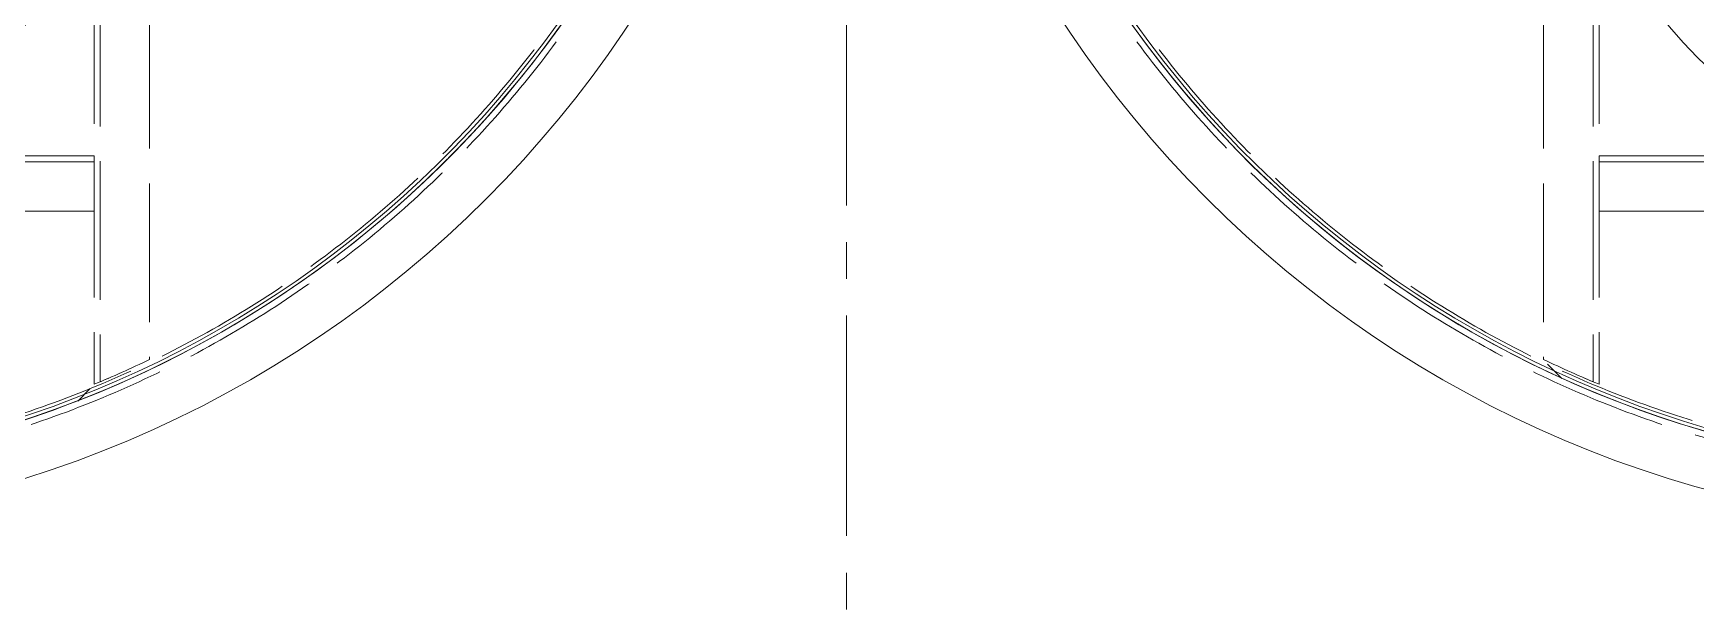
# Model space of a CAD drawing. Header units: millimetres. Extents: x 163705 to 1616509, y 81827 to 302547.
# Drawn here: x 1256232 to 1257668, y 143319 to 143816 of the extents above; entities that cross this region are included whole.
import ezdxf

# ---------------------------------------------------------------- set-up
doc = ezdxf.new("R2010")
doc.units = ezdxf.units.MM
doc.header["$LTSCALE"] = 10
doc.linetypes.add('ACAD_ISO02W100', pattern=[15, 12, -3])
doc.linetypes.add('CENTER2', pattern=[28.575000000000003, 19.05, -3.175, 3.175, -3.175])
for name, color, linetype, lineweight in [('1-中心线', 1, 'CENTER2', 0), ('1-虚线', 8, 'ACAD_ISO02W100', 0), ('1-设备轮廓', 2, 'Continuous', 18)]:
    doc.layers.add(name, color=color, linetype=linetype, lineweight=lineweight)

# ---------------------------------------------------------------- blocks, each defined once
blk = doc.blocks.new('SW_CENTERMARKSYMBOL_37')
at = {"layer": '1-中心线'}
for p, q in [((0, 4.999999999999866), (0, 377.4999999999998)), ((-5.000000000000282, 0), (-377.5000000000001, 0)), ((0, 0), (-2.500000000000141, 0)), ((0, 0), (0, 2.499999999999933)), ((0, 0), (0, -2.500000000000141)), ((0, 0), (2.499999999999725, 0)), ((4.999999999999866, 0), (377.4999999999997, 0)), ((0, -5.000000000000074), (0, -377.5000000000001))]:
    blk.add_line(p, q, dxfattribs=at)
blk = doc.blocks.new('LFHBF-LC1-00A_俯视图')
at = {"layer": '1-虚线', "lineweight": 18}
h = blk.add_hatch(dxfattribs=at)
h.set_pattern_fill('ANSI31', color=256, scale=30, style=0)
h.set_pattern_definition([(45, (-1357.895826168232, -803.9953098043657), (-67.35192090801866, 67.35192090801866), [])])
edge = h.paths.add_edge_path(flags=0)
edge.add_arc((1002.5, 1308.982633047315), 925, 0, 360)
edge = h.paths.add_edge_path(flags=0)
edge.add_arc((1002.5, 1308.982633047315), 919, 0, 360)
for p, q in [((1352.499999999996, 2156.56094801296), (1352.500000000002, 461.4043180816725)), ((1357.799999999997, 2154.352912865575), (1357.800000000002, 463.612353229058)), ((1400.499999999996, 2135.10913667736), (1400.500000000002, 482.8561294172735)), ((1352.5, 658.9826330473163), (652.5000000000007, 658.982633047314)), ((1352.5, 653.6826330473164), (652.5000000000007, 653.6826330473139)), ((1352.5, 658.9826330473163), (1352.500000000001, 610.9826330473163)), ((1352.500000000001, 610.9826330473163), (652.5000000000009, 610.9826330473138))]:
    blk.add_line(p, q, dxfattribs=at)
at = {"layer": '1-虚线', "lineweight": 18, "flags": 128}
blk.add_lwpolyline([(1364.963772293861, 466.6590528392674), (1362.229485495359, 465.4877028519736), (1359.896753236454, 464.4966587552365), (1358.382116814007, 463.8572465324019), (1357.80991111343, 463.6165188313701), (1357.800000000002, 463.612353229058)], dxfattribs=at)
at = {"layer": '1-虚线', "lineweight": 18}
for centre, radius in [((1002.5, 1308.982633047315), 919), ((1002.5, 1008.982633047315), 319)]:
    blk.add_circle(centre, radius, dxfattribs=at)
for centre, radius, start, end in [((1002.5, 1308.982633047315), 930.3000000000002, 270.0619413953247, 270), ((1002.5, 1008.982633047315), 329.9999999999998, 270.3525916378453, 270), ((1002.5, 1308.982633047315), 917, 292.437746755562, 295.7232051767504)]:
    blk.add_arc(centre, radius, start, end, dxfattribs=at)
at = {"layer": '1-设备轮廓'}
for radius in [375, 324.9999999999995]:
    blk.add_circle((1002.5, 1008.982633047312), radius, dxfattribs=at)
for radius, start, end in [(973, 270.0619413953247, 270), (925.0000000000005, 20.23955051540214, 270), (922.0000000000003, 20.30830432585196, 339.691695674148), (925.0000000000003, 180, 339.7604494845979), (925.0000000000003, 270.0619413953247, 339.7604494845979)]:
    blk.add_arc((1002.5, 1308.982633047315), radius, start, end, dxfattribs=at)
at = {"layer": '1-中心线'}
blk.add_blockref('SW_CENTERMARKSYMBOL_37', (1002.5, 1008.982633047312), dxfattribs=at)

msp = doc.modelspace()

# ---------------------------------------------------------------- linework, layer by layer
at = {"layer": '1-中心线'}
msp.add_line((1256934.896026935, 151286.6532580608), (1256934.896026935, 142232.6102088423), dxfattribs=at)

# ---------------------------------------------------------------- block references
msp.add_blockref('LFHBF-LC1-00A_俯视图', (1254932.384503346, 143050.6375769177))
at = {"xscale": -1}
msp.add_blockref('LFHBF-LC1-00A_俯视图', (1258937.396026935, 143050.6375768322), dxfattribs=at)

doc.saveas('drawing.dxf')
